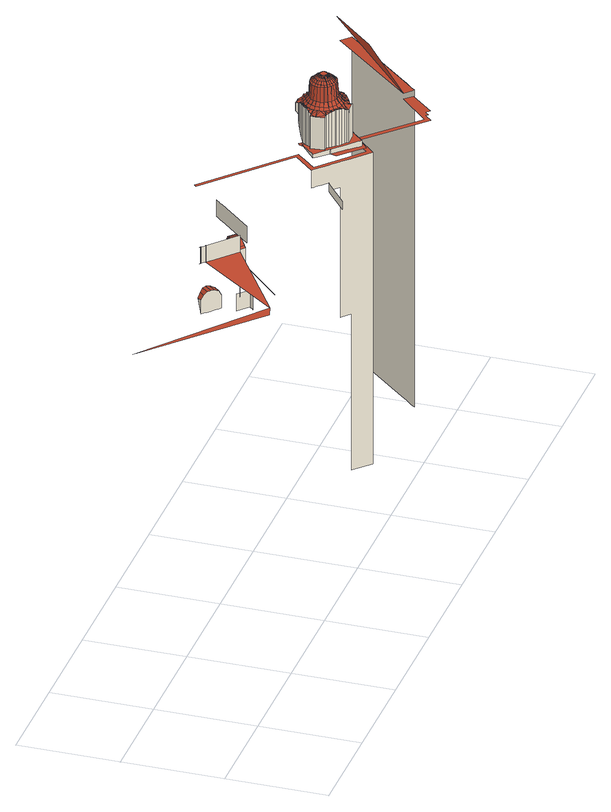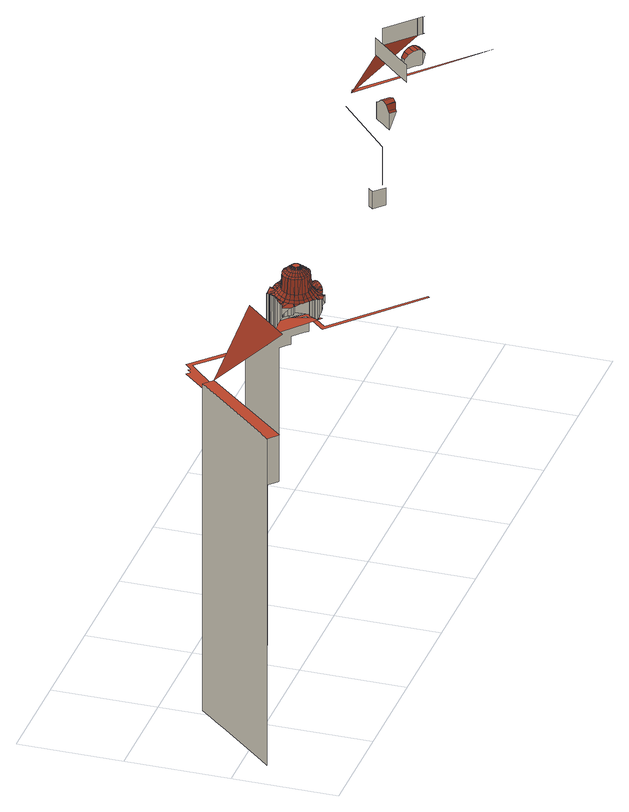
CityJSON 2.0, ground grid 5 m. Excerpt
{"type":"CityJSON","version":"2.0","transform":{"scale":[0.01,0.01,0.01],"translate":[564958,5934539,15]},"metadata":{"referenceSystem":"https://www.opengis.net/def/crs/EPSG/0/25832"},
"CityObjects":{
"building1":{"type":"Building","attributes":{"Grundfläche 2D":"3936.063557","Grundhöhe NN":"15.115"},"children":["building1-1","building1-2","building1-3"],"geometry":[{"type":"MultiSurface","lod":"3","boundaries":[[[0,1,2]],[[3,4,5]],[[6,7,8,9]],[[4,3,6,9]],[[3,10,7,6]],[[11,10,3]],[[10,11,12,13,14,15,7]],[[16,14,13]],[[12,17,16,13]],[[18,19,17]],[[17,19,18,20,21,22,23,16]],[[17,12,1,20,18]],[[24,25,26,27,28,29,30,31,32,33,34,35,36,37]],[[38,39,40]],[[39,41,42,43,40]],[[44,45,46,47,48,49]],[[50,51,52,53]],[[46,45,44,51,50]],[[54,55,56,57,58,59]],[[60,59,58,61,62,63,64,65,66,67,68,69,70,71,72,73,74,75,76,77,78,79,80,81]],[[82,83,84,85,86,87,88,89,90,91,92,93]],[[94,95,96,97,98,99,100,101,102,103,104,78,77,76,75,74,73,72,71,70,69,105,106,107,108,109,110,111,112]],[[113,114,115,116]],[[117,118,119,120,121,122,123,124,125,126,115]],[[127,128,129,130,131,132,125,124,123,122,121,120,119,118,133,134]]],"semantics":{"surfaces":[{"type":"RoofSurface"},{"type":"WallSurface"}],"values":[0,0,0,1,1,0,1,0,1,0,1,0,1,0,1,1,1,1,1,1,0,0,0,0,1]}}]},
"building1-1":{"type":"BuildingInstallation","parents":["building1"],"geometry":[{"type":"MultiSurface","lod":"3","boundaries":[[[135,136,137,138]],[[138,139,140,141]],[[141,135,138]],[[142,143,144,139,145]],[[144,140,139]],[[146,147,148,149,150,145,151]],[[150,142,145]],[[137,136,152,153]],[[154,155,146,151,156]],[[157,158,159,160,161,156,151,145,139,138,137,153,162,163]],[[152,162,153]],[[156,161,154]]],"semantics":{"surfaces":[{"type":"RoofSurface"},{"type":"WallSurface"}],"values":[0,0,0,0,0,0,0,0,0,1,1,1]}}]},
"building1-2":{"type":"BuildingInstallation","parents":["building1"],"geometry":[{"type":"MultiSurface","lod":"3","boundaries":[[[164,165,166,167,168]],[[169,170,171]],[[170,172,171]],[[172,173,171]],[[174,175,176,177,171,173,178]],[[179,177,176,180]],[[181,179,180,182]],[[183,181,182,184,185]],[[171,168,167,169]],[[186,187,188,189,190,164,168,171,177,179,181,183,191,192]],[[185,191,183]],[[164,190,165]]],"semantics":{"surfaces":[{"type":"RoofSurface"},{"type":"WallSurface"}],"values":[0,0,0,0,0,0,0,0,0,1,1,1]}}]},
"building1-3":{"type":"BuildingInstallation","parents":["building1"],"geometry":[{"type":"MultiSurface","lod":"3","boundaries":[[[193,194,195]],[[196,194,193]],[[197,198,199,200,201]],[[199,202,203,200]],[[204,195,194,205]],[[206,207,204,205,208,209]],[[210,211,212]],[[213,214,215,216]],[[217,218,219,220]],[[220,221,217]],[[220,219,216,215]],[[222,220,215,223]],[[222,221,220]],[[217,201,224,218]],[[217,221,225,201]],[[224,201,200,203]],[[225,197,201]],[[223,215,214,226]],[[227,228,229,230]],[[229,228,206,209]],[[231,232,233,234,235,236]],[[237,238,231,236,239,240]],[[241,242,243]],[[244,241,243,245,246,247]],[[243,248,249,250,245]],[[241,244,251,252]],[[241,252,242]],[[253,205,254]],[[254,255,253]],[[256,254,205,194,196]],[[254,256,257,258]],[[258,255,254]],[[253,259,209,208,205]],[[253,255,260,259]],[[230,229,209,259,261,262]],[[263,264,265,266,267]],[[268,269,263,267,270]],[[271,272,265,264,273,274]],[[271,236,235,234,265,272]],[[275,276,267,266,265,234]],[[277,278,279,280,281,282]],[[277,283,284]],[[282,285,277]],[[277,285,283]],[[278,277,284,286,287,279]],[[279,287,288,289]],[[290,280,279,289,291]],[[292,293,294,295,296,297]],[[294,298,237,240,299,295]],[[300,301,302,291,289,303]],[[304,305,301,300,306]],[[307,308,309,310,311,262]],[[309,308,307,202,312,313]],[[262,261,259,260,314,307]],[[307,314,260,224,203,202]],[[315,316,310,309,317,249]],[[313,250,249,317,309]],[[318,319,320,321,322,323]],[[324,325,326,327,321,320]],[[295,299,240,328,329]],[[240,239,236,271,330,328]],[[331,332,333,297,296,295]],[[295,329,331]],[[252,334,242]],[[335,315,336,242,334,337]],[[252,251,338,339,334]],[[340,341,338,251,342,343]],[[269,268,344]],[[345,344,268,346,347]],[[287,286,284,348,349,350]],[[323,289,288]],[[288,287,350,318,323]],[[303,289,323,322,321]],[[335,351,352,310,316,315]],[[352,353,230,262,311,310]],[[326,354,355,356]],[[354,326,325,357]],[[356,306,326]],[[354,357,358]],[[358,355,354]],[[357,213,359,360,358]],[[361,362,355,358,360,359]],[[363,364,365,366,367,368]],[[365,364,363,369,370]],[[363,371,297,333,372,369]],[[368,373,292,297,371,363]],[[365,285,282,374,366]],[[365,375,283,285]],[[365,370,375]],[[376,377,340,343,378,379]],[[380,381,376,379,382,383]],[[213,216,359]],[[384,385,386,345,347]],[[387,388,328,330,271,274]],[[388,389,329,328]],[[390,391,370,369]],[[283,375,391,392,284]],[[375,370,391]],[[218,258,219]],[[258,257,359,216,219]],[[218,224,260,255]],[[218,255,258]],[[270,267,276,393,383,268]],[[347,346,268,383,382,379]],[[392,348,284]],[[394,390,369,372,333,395]],[[395,333,332,389]],[[384,347,379,378,343,385]],[[247,386,385,396,244]],[[251,244,396,385,343,342]],[[275,234,233,397,398,276]],[[398,399,380,383,393,276]],[[331,389,332]],[[331,329,389]],[[356,355,400,401,304]],[[304,306,356]],[[355,362,400]],[[257,361,359]],[[257,256,361]],[[248,243,242,336,315,249]],[[256,196,361]],[[400,362,361,196,402]],[[303,321,300]],[[306,300,321,327,326]],[[403,404,405,406,407,408,409,410,411,193,195,204,207,206,228,227,412,413,414,415,416,417,418,419,420,421,422,423,424,425,426,427,428,429,430,431,432,433,434,435,436,437,438,439,440,441,442]],[[443,444,445,446,447,448,449,450,451,452,453,454,455,456,457,458,459,460,461,462,463,464,465,466,467,468,469,470,471,472,473,474,475,476,477,478,479,480,481,482,483,484,485,486,487,488,489,490,491,492,493,494,495]],[[424,423,376,381]],[[377,376,423]],[[423,422,377]],[[425,424,381,380]],[[334,339,417]],[[377,421,340]],[[421,341,340]],[[377,422,421]],[[419,338,341,420]],[[420,341,421]],[[425,380,399,426]],[[232,231,430,429,233]],[[429,397,233]],[[427,397,428]],[[399,398,427]],[[427,426,399]],[[398,397,427]],[[428,397,429]],[[496,497,498,499]],[[496,395,389,497]],[[498,497,500,501]],[[389,500,497]],[[502,496,499]],[[502,395,496]],[[274,503,387]],[[388,387,503,504,505]],[[388,505,500,389]],[[504,503,506,501,505]],[[505,501,500]],[[502,499,507,508]],[[502,508,390,394,395]],[[509,391,390,510,511]],[[390,508,510]],[[391,509,512,392]],[[508,507,510]],[[511,510,507,513,509]],[[513,514,515,512,509]],[[348,512,515]],[[392,512,348]],[[516,517,518]],[[516,519,520,521,517]],[[519,522,523,520]],[[263,520,523,264]],[[269,521,520,263]],[[523,524,264]],[[344,517,521,269]],[[274,273,264,524,525,503]],[[522,524,523]],[[522,506,503,525,524]],[[518,526,516]],[[527,528,529,530,518]],[[530,526,518]],[[519,516,526,531]],[[522,519,531,532,533]],[[534,535,536,537,198]],[[534,538,535]],[[539,540,534,198,197]],[[540,541,534]],[[541,538,534]],[[535,542,536]],[[535,538,543,542]],[[544,537,536]],[[544,536,545,546]],[[542,545,536]],[[547,548,549,550,551]],[[551,552,547]],[[553,554,551,555,556]],[[554,557,551]],[[550,555,551]],[[557,552,551]],[[547,558,548]],[[552,558,547]],[[559,549,548]],[[548,560,561]],[[558,560,548]],[[562,563,506,522,533]],[[564,565,562,533]],[[566,533,567]],[[533,532,567]],[[564,533,566]],[[568,563,569]],[[563,562,569]],[[565,569,562]],[[570,501,506,563,571]],[[571,563,572]],[[568,572,563]],[[539,573,540]],[[574,575,539]],[[539,197,225]],[[576,573,539]],[[539,575,576]],[[573,577,540]],[[577,541,540]],[[574,539,225,221,578]],[[578,579,574]],[[222,223,226,580,581,578]],[[578,221,222]],[[581,582,578]],[[582,579,578]],[[583,575,574]],[[574,579,583]],[[584,585,586,587]],[[588,586,585]],[[585,589,590,588]],[[527,584,587,591,528]],[[592,498,501,570,593]],[[594,499,498,592,595]],[[595,596,594]],[[544,546,597,598]],[[544,598,537]],[[546,599,597]],[[546,600,599]],[[601,600,546]],[[546,545,601]],[[499,594,602]],[[499,602,603,507]],[[604,212,605,606,607]],[[607,608,604]],[[606,559,548,561,607]],[[561,609,607]],[[610,611,607]],[[607,609,610]],[[611,608,607]],[[604,210,212]],[[608,210,604]],[[212,612,605]],[[212,613,614,615,616,612]],[[212,211,613]],[[226,617,615,614,618,580]],[[588,619,586]],[[590,620,588]],[[621,619,588]],[[588,620,621]],[[586,622,587]],[[619,622,586]],[[587,623,591]],[[587,622,624,623]],[[625,626,627,513,507]],[[628,626,625,629]],[[507,603,625]],[[629,625,630]],[[625,603,630]],[[626,631,627]],[[628,632,631,626]],[[514,513,627,633,553]],[[633,627,634,553]],[[631,634,627]],[[590,635,636]],[[636,637,590]],[[635,638,599,636]],[[599,639,636]],[[639,637,636]],[[590,589,635]],[[637,640,590]],[[640,620,590]],[[614,641,618]],[[613,641,614]],[[618,642,580]],[[641,642,618]],[[580,642,581]],[[597,599,638]],[[591,643,528]],[[623,643,591]],[[528,644,529]],[[643,644,528]],[[613,211,641]],[[514,553,556]],[[529,645,530]],[[529,644,646,645]],[[530,647,526]],[[645,647,530]],[[648,649,650,567,532,531]],[[526,651,531]],[[531,651,652,648]],[[560,609,561]],[[553,653,554]],[[634,653,553]],[[653,654,554]],[[654,557,554]],[[655,656,603,602]],[[657,602,658]],[[602,594,658]],[[659,655,602,657]],[[599,600,639]],[[658,594,596]],[[647,651,526]],[[581,642,660,582]],[[641,211,661]],[[662,642,641]],[[663,631,632]],[[664,634,631]],[[665,601,545]],[[666,639,600,667]],[[518,517,668,527]],[[585,584,669,670,671]],[[584,527,672,673,669]],[[344,345,668,517]],[[345,386,669,673,672]],[[672,668,345]],[[671,670,247]],[[670,669,386,247]],[[672,527,668]],[[674,313,675]],[[675,598,674]],[[676,199,198,537,675]],[[537,598,675]],[[674,598,597,677]],[[674,677,250,313]],[[678,677,638,635,679]],[[677,678,679,245,250]],[[589,585,671,680]],[[676,675,313,312,202,199]],[[680,245,679]],[[679,589,680]],[[680,671,247,246,245]],[[597,638,677]],[[238,430,231]],[[293,433,294]],[[433,432,298,294]],[[292,435,293]],[[293,434,433]],[[293,435,434]],[[237,432,238]],[[432,431,238]],[[238,431,430]],[[237,298,432]],[[368,367,438,437]],[[437,436,435,292,373,368]],[[366,438,367]],[[374,438,366]],[[438,374,282,440,439]],[[416,415,335,337,417]],[[415,351,335]],[[415,414,351]],[[337,334,417]],[[419,418,417,339,338]],[[351,414,413,352]],[[413,412,353,352]],[[353,412,227,230]],[[302,404,291]],[[404,403,290,291]],[[302,301,406,405,404]],[[281,440,282]],[[281,280,442,441]],[[281,441,440]],[[442,280,290,403]],[[406,301,305,407]],[[410,400,402,411]],[[410,409,401,400]],[[411,402,193]],[[402,196,193]],[[408,401,409]],[[407,305,304,408]],[[304,401,408]],[[320,319,318,681,682,683]],[[318,684,681]],[[683,682,681,559,606]],[[559,681,684,549]],[[685,686,350,349,348,515]],[[514,556,515]],[[685,515,556,555,686]],[[686,555,550]],[[550,549,684,686]],[[350,686,684,318]],[[325,324,320,683,687,688]],[[687,683,606,605,688]],[[213,357,689,690,214]],[[357,325,688,691,689]],[[617,226,214,690,689,615]],[[689,691,688,612,616,615]],[[612,688,605]],[[635,589,679]],[[656,692,603]],[[692,630,603]],[[542,467,466,545]],[[576,472,471,573]],[[474,473,472,576,575,583]],[[573,471,470,577]],[[469,468,467,542,543,538]],[[538,541,577,470,469]],[[583,579,582,476,475,474]],[[582,660,642,478,477,476]],[[661,480,479,662,641]],[[210,482,481,211]],[[483,482,210,608]],[[480,661,211,481]],[[479,478,642,662]],[[664,631,663,693,694]],[[634,664,694,695]],[[696,654,653,634,695,697]],[[698,552,557,654,696,699]],[[610,485,484,611]],[[700,486,485,610,609,560]],[[611,484,483,608]],[[558,552,698,701]],[[558,701,702]],[[700,487,486]],[[560,558,702,700]],[[702,92,700]],[[703,645,646,644,704,705]],[[644,643,623,706,707,704]],[[639,460,459,637]],[[459,458,640,637]],[[620,640,458,457,621]],[[622,455,454,624]],[[454,706,623,624]],[[703,708,709,651,647,645]],[[622,619,621,457,456,455]],[[545,466,465,665]],[[665,465,464,601]],[[601,464,463,462,667,600]],[[639,666,461,460]],[[462,461,666,667]],[[710,649,648]],[[652,651,709,711,710,648]],[[712,713,714,495,494,493]],[[714,84,443,495]],[[715,716,717,718,449,448,447,446,445,444,443,84,719,720]],[[721,722,723,91,453,452,451,450,449,718]],[[724,725,83,726,712,493,492,491,490,489,488]]],"semantics":{"surfaces":[{"type":"RoofSurface"},{"type":"WallSurface"}],"values":[0,0,0,0,0,0,0,0,0,0,0,0,0,0,0,0,0,0,0,0,0,0,0,0,0,0,0,0,0,0,0,0,0,0,0,0,0,0,0,0,0,0,0,0,0,0,0,0,0,0,0,0,0,0,0,0,0,0,0,0,0,0,0,0,0,0,0,0,0,0,0,0,0,0,0,0,0,0,0,0,0,0,0,0,0,0,0,0,0,0,0,0,0,0,0,0,0,0,0,0,0,0,0,0,0,0,0,0,0,0,0,0,0,0,0,0,0,0,0,0,0,0,0,0,0,0,0,0,0,0,0,0,0,0,0,0,0,0,0,0,0,0,0,0,0,0,0,0,0,0,0,0,0,0,0,0,0,0,0,0,0,0,0,0,0,0,0,0,0,0,0,0,0,0,0,0,0,0,0,0,0,0,0,0,0,0,0,0,0,0,0,0,0,0,0,0,0,0,0,0,0,0,0,0,0,0,0,0,0,0,0,0,0,0,0,0,0,0,0,0,0,0,0,0,0,0,0,0,0,0,0,0,0,0,0,0,0,0,0,0,0,0,0,0,0,0,0,0,0,0,0,0,0,0,0,0,0,0,0,0,0,0,0,0,0,0,0,0,0,0,0,0,0,0,0,0,0,0,0,0,0,0,0,0,0,0,0,0,0,0,0,0,0,0,0,0,0,0,0,0,0,0,0,0,0,0,0,0,0,0,0,0,0,0,0,0,0,0,0,0,0,0,0,0,0,0,0,0,0,0,0,0,0,0,0,0,0,0,0,0,0,0,0,0,0,0,0,0,0,0,0,0,0,0,0,0,0,0,0,0,0,0,0,0,0,0,0,0,0,0,0,0,0,0,0,0,0,0,0,0,0,0,0,0,0,0,0,0,0,0,0,0,0,0,0,0,0,0,0,0,1,1,1,1,1,1,1,1,1,1,1,1,1,1,1,1,1,1,1,1,1,1,1,1,1,1,1,1,1,1,1,1,1,1,1,1,1,1,1,1,1,1,1,1,1,1]}}]}
},
"vertices":[
[570,127,1847],[615,139,1858],[43,614,1847],[462,423,2128],[461,423,2128],[457,427,2128],[462,423,2215],[462,422,2215],[457,427,2215],[461,423,2215],[462,422,2128],[466,418,2128],[481,405,2128],[481,405,2215],[479,406,2215],[466,418,2215],[482,404,2215],[482,404,2128],[497,390,2128],[485,402,2128],[614,283,2128],[614,283,2215],[497,390,2215],[485,402,2215],[701,277,2128],[857,447,2128],[860,451,2128],[866,458,2128],[871,463,2128],[887,481,2128],[889,482,2128],[889,482,2215],[887,481,2215],[871,463,2215],[866,458,2215],[860,451,2215],[857,447,2215],[701,277,2215],[733,152,1858],[1003,406,1847],[1003,407,1847],[1003,406,1772],[1003,406,1652],[1003,407,1652],[1055,361,1564],[1055,361,1643],[1055,361,1652],[1053,360,1652],[1053,360,1643],[1053,360,1564],[1074,382,1652],[1074,382,1564],[1023,430,1564],[1023,430,1652],[2240,371,1564],[2109,269,1564],[2109,269,1523],[2240,371,1523],[2251,379,1523],[2251,379,1564],[2227,401,1564],[2267,364,1523],[2295,338,1523],[2295,338,837],[2300,334,837],[2338,298,837],[2338,298,12],[2345,292,12],[2422,221,12],[2422,221,1658],[2345,292,1658],[2338,298,1658],[2300,334,1658],[2295,338,1658],[2267,364,1658],[2251,379,1658],[2202,424,1658],[2193,432,1658],[2184,441,1658],[2184,441,1564],[2193,432,1564],[2202,424,1564],[2296,533,1712],[2296,515,1709],[2302,387,1689],[2301,359,1684],[2352,314,1682],[2397,274,1680],[2420,253,1679],[2490,331,1699],[2506,350,1704],[2499,357,1704],[2321,526,1713],[2304,542,1714],[2779,89,1658],[2506,350,1658],[2420,253,1658],[2352,314,1658],[2212,439,1658],[2262,496,1658],[2296,533,1658],[2304,542,1658],[1894,908,1658],[1884,898,1658],[2276,542,1658],[2510,313,1658],[2780,59,1658],[2814,94,1658],[2824,83,1658],[2841,103,1658],[2859,85,1658],[2963,201,1658],[2924,236,1658],[2971,569,2010],[2774,353,2010],[2924,236,1688],[2956,461,1905],[2963,201,1688],[2968,197,1688],[2987,219,1688],[3013,248,1688],[3045,284,1688],[3083,327,1688],[3282,549,1688],[3304,574,1688],[3341,615,1688],[3293,658,1688],[3013,248,12],[3045,284,12],[3083,327,12],[3304,574,12],[3341,615,12],[3341,615,1658],[2968,197,12],[2987,219,12],
[424,401,2023],[410,408,2010],[385,381,2010],[396,370,2023],[410,357,2027],[437,391,2026],[425,401,2023],[452,376,2023],[446,383,2025],[440,389,2027],[425,344,2023],[466,356,2010],[462,363,2015],[455,373,2022],[454,374,2023],[453,375,2023],[442,329,2010],[391,412,1986],[373,392,1986],[470,340,1986],[468,349,2000],[451,320,1986],[396,370,1916],[410,357,1916],[425,344,1916],[442,329,1916],[451,320,1916],[373,392,1916],[385,381,1916],
[954,424,1993],[929,447,1993],[924,444,1997],[919,441,2001],[946,417,2001],[902,435,2023],[899,432,2024],[935,404,2023],[898,432,2024],[898,432,2025],[886,421,2029],[884,419,2030],[882,418,2031],[918,385,2031],[888,423,2028],[901,367,2023],[867,397,2023],[884,348,2001],[857,373,2001],[876,339,1993],[854,367,1997],[851,362,1993],[901,367,1909],[918,385,1909],[935,404,1908],[946,417,1908],[954,424,1908],[876,339,1909],[884,348,1908],
[2402,451,2036],[2394,445,2025],[2403,449,2036],[2393,448,2025],[2362,394,1905],[2379,382,1905],[2386,395,1924],[2373,404,1924],[2371,405,1924],[2388,400,1999],[2381,406,1999],[2404,447,2036],[2395,442,2025],[2407,444,2036],[2405,445,2036],[2398,439,2025],[2400,436,2025],[2298,480,1883],[2298,479,1883],[2324,474,1894],[2358,436,1999],[2353,434,1924],[2354,432,1924],[2359,434,1999],[2362,417,1924],[2366,421,1999],[2365,422,1999],[2360,419,1924],[2348,410,1905],[2348,411,1905],[2339,429,1905],[2375,409,1999],[2362,395,1905],[2339,430,1905],[2410,441,2036],[2408,442,2036],[2403,434,2025],[2406,433,2025],[2443,468,2025],[2444,465,2025],[2445,462,2025],[2459,465,2018],[2458,470,2018],[2456,475,2018],[2439,474,2025],[2441,471,2025],[2453,479,2018],[2451,484,2018],[2435,405,2006],[2429,416,2018],[2433,404,2006],[2445,409,2006],[2435,395,1999],[2438,396,1999],[2450,401,1999],[2421,402,2006],[2419,402,2006],[2419,393,1999],[2439,420,2018],[2430,416,2018],[2384,433,2018],[2383,434,2018],[2373,426,2006],[2379,442,2018],[2367,438,2006],[2373,427,2006],[2390,426,2018],[2381,416,2006],[2391,425,2018],[2399,420,2018],[2482,453,1999],[2481,469,1999],[2472,467,2006],[2473,461,2006],[2473,454,2006],[2471,440,2006],[2480,440,1999],[2471,443,2006],[2468,480,2006],[2469,478,2006],[2477,480,1999],[2476,484,1999],[2460,460,2018],[2460,454,2018],[2403,495,2018],[2394,491,2018],[2394,490,2018],[2402,479,2025],[2405,480,2025],[2408,482,2025],[2400,508,2006],[2398,507,2006],[2404,496,2018],[2391,503,2006],[2386,500,2006],[2378,493,2006],[2386,483,2018],[2400,476,2025],[2397,474,2025],[2428,482,2025],[2431,480,2025],[2434,479,2025],[2443,491,2018],[2438,493,2018],[2433,496,2018],[2437,476,2025],[2447,487,2018],[2380,474,2018],[2394,468,2025],[2395,471,2025],[2381,475,2018],[2392,461,2025],[2393,465,2025],[2378,465,2018],[2393,408,2006],[2399,406,2006],[2405,404,2006],[2408,416,2018],[2399,419,2018],[2396,397,1999],[2403,394,1999],[2386,413,2006],[2419,415,2018],[2409,416,2018],[2408,403,2006],[2369,497,1999],[2367,493,1999],[2360,483,1999],[2369,479,2006],[2375,489,2006],[2376,491,2006],[2357,474,1999],[2356,468,1999],[2365,466,2006],[2366,472,2006],[2460,492,2006],[2452,500,2006],[2462,490,2006],[2450,501,2006],[2440,506,2006],[2438,508,2006],[2426,430,2025],[2419,429,2025],[2420,415,2018],[2422,430,2025],[2432,433,2025],[2429,431,2025],[2437,437,2025],[2435,435,2025],[2443,423,2018],[2447,426,2018],[2480,437,1999],[2473,423,1999],[2466,430,2006],[2465,428,2006],[2394,516,1999],[2387,512,1999],[2380,508,1999],[2415,430,2025],[2412,430,2025],[2409,431,2025],[2364,455,2006],[2377,454,2018],[2377,464,2018],[2355,452,1999],[2364,453,2006],[2367,439,2006],[2364,450,2006],[2379,443,2018],[2377,453,2018],[2423,498,2018],[2414,498,2018],[2413,498,2018],[2415,484,2025],[2418,484,2025],[2422,484,2025],[2425,511,2006],[2414,511,2006],[2424,498,2018],[2427,510,2006],[2425,483,2025],[2411,483,2025],[2411,511,2006],[2442,442,2025],[2440,439,2025],[2451,430,2018],[2454,434,2018],[2445,448,2025],[2443,445,2025],[2456,439,2018],[2458,444,2018],[2458,419,2006],[2456,417,2006],[2463,410,1999],[2469,495,1999],[2467,498,1999],[2456,509,1999],[2426,520,1999],[2410,520,1999],[2395,516,1999],[2459,449,2018],[2436,518,1999],[2441,516,1999],[2447,410,2006],[2445,459,2025],[2446,455,2025],[2445,452,2025],[2391,454,2025],[2391,458,2025],[2392,451,2025],[2406,469,2036],[2405,468,2036],[2404,466,2036],[2403,464,2036],[2402,462,2036],[2401,460,2036],[2401,458,2036],[2401,455,2036],[2401,453,2036],[2412,440,2036],[2414,439,2036],[2417,439,2036],[2419,439,2036],[2421,439,2036],[2423,440,2036],[2425,440,2036],[2427,441,2036],[2429,442,2036],[2431,444,2036],[2432,446,2036],[2433,447,2036],[2434,449,2036],[2435,451,2036],[2436,454,2036],[2436,456,2036],[2436,458,2036],[2436,460,2036],[2434,464,2036],[2433,466,2036],[2432,468,2036],[2429,471,2036],[2427,472,2036],[2425,473,2036],[2423,474,2036],[2420,474,2036],[2416,474,2036],[2414,473,2036],[2412,473,2036],[2410,472,2036],[2408,471,2036],[2302,387,1712],[2316,374,1712],[2365,328,1712],[2377,317,1712],[2408,288,1712],[2412,284,1712],[2422,275,1712],[2454,309,1712],[2472,329,1712],[2486,343,1712],[2502,360,1712],[2487,374,1712],[2485,372,1712],[2476,364,1712],[2471,359,1712],[2457,348,1712],[2456,348,1712],[2444,339,1712],[2444,338,1712],[2444,327,1712],[2439,327,1712],[2388,325,1712],[2387,325,1712],[2386,336,1712],[2375,342,1712],[2371,345,1712],[2362,351,1712],[2349,362,1712],[2339,372,1712],[2337,374,1712],[2330,382,1712],[2325,386,1712],[2323,389,1712],[2316,399,1712],[2310,408,1712],[2309,410,1712],[2288,408,1712],[2282,478,1712],[2298,479,1712],[2298,480,1712],[2301,492,1712],[2308,507,1712],[2308,508,1712],[2312,514,1712],[2317,521,1712],[2307,527,1712],[2304,523,1712],[2300,519,1712],[2296,515,1712],[2239,454,1712],[2235,450,1712],[2254,432,1712],[2300,388,1712],[2445,520,1924],[2459,513,1924],[2467,525,1905],[2449,535,1905],[2460,512,1924],[2483,511,1905],[2443,521,1924],[2481,487,1924],[2473,500,1924],[2471,501,1924],[2494,493,1905],[2428,540,1905],[2429,525,1924],[2409,525,1924],[2426,525,1924],[2411,525,1924],[2393,521,1924],[2407,540,1905],[2387,535,1905],[2392,521,1924],[2499,432,1905],[2485,436,1924],[2499,431,1905],[2503,452,1905],[2488,453,1924],[2485,438,1924],[2501,473,1905],[2487,468,1924],[2486,470,1924],[2482,485,1924],[2510,430,1894],[2490,412,1905],[2500,406,1894],[2501,408,1894],[2510,428,1894],[2514,452,1894],[2513,474,1894],[2512,475,1894],[2373,372,1894],[2380,370,1894],[2396,363,1894],[2398,375,1905],[2362,351,1898],[2354,386,1894],[2359,382,1894],[2354,358,1900],[2375,342,1891],[2371,345,1894],[2398,363,1894],[2386,336,1883],[2419,361,1894],[2349,522,1894],[2344,517,1894],[2353,510,1905],[2368,524,1905],[2361,533,1894],[2345,550,1907],[2382,545,1894],[2367,537,1894],[2369,524,1905],[2387,534,1905],[2351,554,1902],[2331,538,1912],[2353,509,1905],[2318,524,1912],[2336,504,1894],[2505,496,1894],[2505,498,1894],[2520,486,1888],[2511,497,1891],[2526,481,1888],[2526,480,1888],[2509,501,1894],[2510,500,1894],[2491,518,1895],[2495,514,1894],[2508,504,1896],[2339,372,1902],[2342,399,1894],[2330,382,1899],[2337,374,1902],[2349,362,1902],[2338,404,1894],[2323,389,1896],[2328,426,1894],[2331,420,1894],[2316,399,1891],[2325,386,1898],[2477,396,1905],[2460,383,1905],[2467,374,1894],[2485,387,1894],[2466,373,1894],[2441,375,1905],[2445,365,1894],[2486,389,1894],[2473,534,1895],[2475,533,1895],[2455,545,1894],[2468,538,1894],[2460,549,1898],[2419,372,1905],[2399,375,1905],[2421,361,1894],[2439,327,1883],[2388,325,1883],[2453,546,1894],[2431,551,1894],[2326,480,1894],[2336,472,1905],[2342,492,1905],[2331,496,1894],[2301,492,1896],[2312,514,1909],[2308,508,1907],[2308,507,1906],[2336,471,1905],[2323,456,1894],[2323,450,1894],[2335,450,1905],[2335,458,1905],[2336,443,1905],[2324,443,1894],[2476,364,1898],[2460,350,1892],[2471,359,1897],[2485,372,1900],[2499,386,1900],[2487,374,1900],[2430,552,1894],[2407,552,1894],[2405,552,1894],[2428,567,1886],[2433,564,1887],[2434,564,1888],[2390,579,1883],[2417,575,1883],[2384,546,1894],[2379,563,1883],[2440,375,1905],[2443,364,1894],[2456,348,1890],[2420,372,1905],[2444,339,1883],[2457,348,1891],[2284,454,1883],[2309,410,1883],[2504,392,1899],[2511,400,1897],[2522,414,1891],[2513,403,1896],[2525,420,1888],[2543,429,1883],[2540,464,1883],[2530,475,1886],[2531,428,1883],[2535,428,1883],[2363,560,1894],[2360,559,1896],[2451,553,1894],[2442,562,1895],[2457,551,1898],[2457,550,1897],[2453,553,1895],[2310,408,1884],[2282,478,1883],[2288,408,1883],[2413,579,1883],[2378,578,1883],[2387,325,1883],[2444,338,1883],[2444,327,1883],[2478,422,1924],[2467,407,1924],[2454,397,1924],[2453,396,1924],[2477,420,1924],[2468,408,1924],[2404,389,1924],[2402,389,1924],[2394,392,1924],[2419,387,1924],[2421,388,1924],[2436,390,1924],[2439,390,1924],[2365,500,1924],[2362,496,1924],[2355,485,1924],[2366,501,1924],[2384,516,1924],[2377,512,1924],[2352,476,1924],[2350,469,1924],[2349,451,1924],[2351,445,1924],[2350,458,1924],[2439,563,1892],[2390,579,1856],[2378,578,1842],[2379,563,1824],[2360,559,1798],[2363,560,1803],[2345,550,1771],[2351,554,1783],[2318,524,1713],[2331,538,1740],[2331,538,1739],[2522,414,1801],[2511,400,1772],[2513,403,1777],[2499,386,1740],[2504,392,1753],[2525,420,1812],[2531,428,1828],[2543,429,1843],[2535,428,1833],[2235,450,1692],[2254,432,1691],[2300,388,1689],[2377,317,1685],[2408,288,1684],[2412,284,1683],[2422,275,1683],[2316,374,1688],[2365,328,1686],[2454,309,1692],[2472,329,1697],[2486,343,1701],[2304,523,1711],[2300,519,1710],[2239,454,1693]
]}
